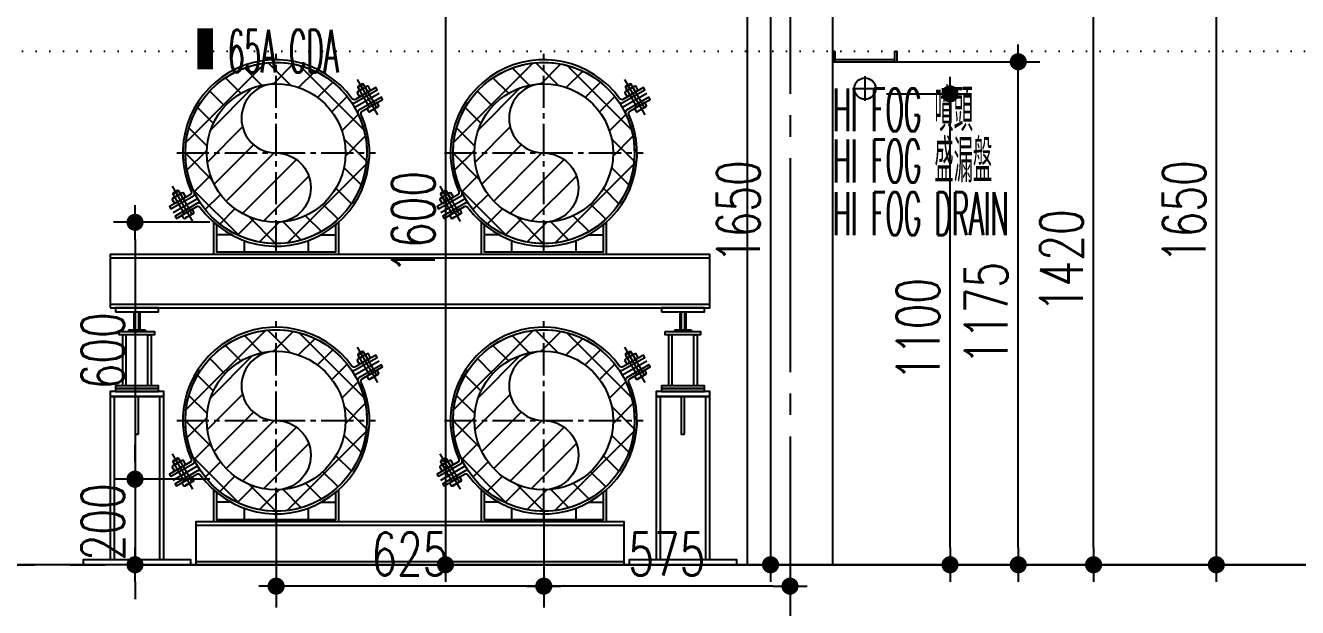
# Model space of a CAD drawing. Header units: millimetres. Extents: x -192235 to 515711, y 45168 to 947868.
# Drawn here: x 180715 to 183685, y 463850 to 465210 of the extents above; entities that cross this region are included whole.
import ezdxf
from ezdxf.enums import TextEntityAlignment as Align

# ---------------------------------------------------------------- set-up
doc = ezdxf.new("R2010")
doc.units = ezdxf.units.MM
doc.header["$LTSCALE"] = 1000
doc.header["$PDMODE"] = 1
for name, pattern in [('CENTER2', [1.125, 0.75, -0.125, 0.125, -0.125]), ('DOT2', [3.175, 0, -3.175]), ('TPH12-SEC-@20-1$0$CENTERK0', [0.65, 0.5, -0.05, 0.05, -0.05]), ('TPH12-SEC-@20-1$0$CENTERK5', [6.916, 6.667, -0.083, 0.083, -0.083])]:
    doc.linetypes.add(name, pattern=pattern)
for name, color, linetype in [('0-LEVEL LINE', 4, 'DOT2'), ('Busway-Spt', 2, 'Continuous'), ('HI-FOG', 7, 'Continuous'), ('M-DIM', 1, 'Continuous'), ('M-TXT', 3, 'Continuous'), ('MPPIPE', 100, 'Continuous'), ('PIPE-SUPPORT', 2, 'Continuous'), ('SH-LINE-10', 2, 'Continuous'), ('SH-LINE-130', 2, 'Continuous'), ('SH-LINE-170', 170, 'Continuous'), ('TPH12-SEC-@20-1$0$H-SIN', 252, 'TPH12-SEC-@20-1$0$CENTERK5'), ('TPH12-SEC-@20-1$0$KABE1', 252, 'Continuous'), ('TPH12-SEC-@20-1$0$STEEL3', 252, 'Continuous')]:
    doc.layers.add(name, color=color, linetype=linetype)
doc.styles.add('aa-txt', font='simplex.shx', dxfattribs={"width": 0.7, "bigfont": 'chineset.shx'})
doc.dimstyles.new('50-DIM', dxfattribs={"dimscale": 50, "dimtxt": 2, "dimasz": 0.8, "dimexe": 1, "dimexo": 1, "dimgap": 0.5, "dimtad": 1, "dimdec": 0, "dimdsep": 46, "dimtxsty": 'aa-txt', "dimblk": 'DOT', "dimcen": 5, "dimclrd": 256, "dimclre": 256, "dimclrt": 256, "dimadec": 0, "dimazin": 0, "dimtfac": 1, "dimtdec": 0, "dimtix": 1, "dimtmove": 2, "dimatfit": 3, "dimldrblk": 'DOT', "dimfxl": 1, "dimtolj": 1, "dimtzin": 0, "dimarcsym": 0})

# ---------------------------------------------------------------- blocks, each defined once
blk = doc.blocks.new('TPH12-SEC-@20-1')
at = {"layer": 'DEFPOINTS', "linetype": 'TPH12-SEC-@20-1$0$CENTERK0'}
blk.add_line((182500, 467500), (182500, 462400), dxfattribs=at)
at = {"layer": 'TPH12-SEC-@20-1$0$H-SIN'}
blk.add_line((84160.9, 463950), (201769.6, 463950), dxfattribs=at)
at = {"layer": 'TPH12-SEC-@20-1$0$KABE1'}
blk.add_line((190390, 463950), (99610, 463950), dxfattribs=at)
at = {"layer": 'TPH12-SEC-@20-1$0$STEEL3'}
blk.add_lwpolyline([(182400, 463950), (182600, 463950), (182600, 466250), (182400, 466250)], close=True, dxfattribs=at)
blk = doc.blocks.new('DOT')
at = {"color": 0}
blk.add_line((-1, 0), (1, 0), dxfattribs=at)
at = {"color": 3, "const_width": 0.5}
blk.add_lwpolyline([(-0.25, 0, 1), (0.25, 0, 1)], format="xyb", close=True, dxfattribs=at)
blk = doc.blocks.new('*D160')
at = {"layer": 'DEFPOINTS', "color": 0, "transparency": 16777216}
for p in [(181470.5, 465550), (181470.5, 463950), (181695.5, 463950)]:
    blk.add_point(p, dxfattribs=at)
at = {"layer": 'M-DIM', "lineweight": -2, "transparency": 16777216}
for p, q in [((181520.5, 465550), (181745.5, 465550)), ((181695.5, 465510), (181695.5, 463990)), ((181520.5, 463950), (181745.5, 463950))]:
    blk.add_line(p, q, dxfattribs=at)
at = {"layer": 'M-DIM', "lineweight": -2, "transparency": 16777216, "xscale": 40, "yscale": 40, "zscale": 40}
for p, rotation in [((181695.5, 465550), 90), ((181695.5, 463950), 270)]:
    blk.add_blockref('DOT', p, dxfattribs=dict(at, rotation=rotation))
at = {"layer": 'M-DIM', "transparency": 16777216, "insert": (181620.5, 464750), "char_height": 100, "attachment_point": 5, "rotation": 90, "style": 'aa-txt'}
blk.add_mtext('\\A1;1600', dxfattribs=at)
blk = doc.blocks.new('_Dot')
at = {"color": 0, "linetype": 'ByBlock', "lineweight": -2}
blk.add_line((-0.5, 0), (-1, 0), dxfattribs=at)
at = {"color": 0, "linetype": 'ByBlock', "const_width": 0.5}
blk.add_lwpolyline([(-0.25, 0, 1), (0.25, 0, 1)], format="xyb", close=True, dxfattribs=at)
blk = doc.blocks.new('CHW-Support-L20-B-25')
at = {"layer": 'SH-LINE-10'}
for p, q in [((80.5, 591), (80.5, 548)), ((83.6, 591), (83.6, 548)), ((91.4, 591), (91.4, 548)), ((94.5, 591), (94.5, 548)), ((1355.5, 591), (1355.5, 548)), ((1358.6, 591), (1358.6, 548)), ((1366.4, 591), (1366.4, 548)), ((1369.5, 591), (1369.5, 548)), ((107.1, 548), (67.9, 548)), ((67.9, 548), (67.9, 545)), ((107.1, 548), (107.1, 545)), ((1382.1, 548), (1342.9, 548)), ((1342.9, 548), (1342.9, 545)), ((1382.1, 548), (1382.1, 545))]:
    blk.add_line(p, q, dxfattribs=at)
at = {"layer": 'SH-LINE-130'}
for points in [[(25, 600), (1425, 600), (1425, 725), (25, 725)], [(150, 12), (150, 393), (25, 393), (25, 12)], [(91.5, 305), (91.5, 393), (83.5, 393), (83.5, 305)], [(1425, 12), (1425, 393), (1300, 393), (1300, 12)], [(1366.5, 305), (1366.5, 393), (1358.5, 393), (1358.5, 305)], [(225, 0), (1225, 0), (1225, 100), (225, 100)], [(212.5, 0), (-37.5, 0), (-37.5, 12), (212.5, 12)], [(1487.5, 0), (1237.5, 0), (1237.5, 12), (1487.5, 12)]]:
    blk.add_lwpolyline(points, close=True, dxfattribs=at)
at = {"layer": 'SH-LINE-130', "ltscale": 2}
for points in [[(25, 609), (1425, 609), (1425, 716), (25, 716)], [(141, 12), (141, 393), (34, 393), (34, 12)], [(1416, 12), (1416, 393), (1309, 393), (1309, 12)], [(225, 8), (1225, 8), (1225, 92), (225, 92)]]:
    blk.add_lwpolyline(points, close=True, dxfattribs=at)
at = {"layer": 'SH-LINE-130', "ltscale": 0.1}
for points in [[(25, 393), (150, 393), (150, 405), (25, 405)], [(1300, 393), (1425, 393), (1425, 405), (1300, 405)]]:
    blk.add_lwpolyline(points, close=True, dxfattribs=at)
at = {"layer": 'SH-LINE-170'}
for points in [[(37.5, 591), (137.5, 591), (137.5, 600), (37.5, 600)], [(1312.5, 591), (1412.5, 591), (1412.5, 600), (1312.5, 600)], [(46.3, 545), (128.7, 545), (128.7, 537.2), (46.3, 537.2)], [(1321.3, 545), (1403.7, 545), (1403.7, 537.2), (1321.3, 537.2)], [(37.5, 412), (137.5, 412), (137.5, 418), (37.5, 418)], [(1312.5, 412), (1412.5, 412), (1412.5, 418), (1312.5, 418)], [(37.5, 405), (137.5, 405), (137.5, 412), (37.5, 412)], [(1312.5, 405), (1412.5, 405), (1412.5, 412), (1312.5, 412)]]:
    blk.add_lwpolyline(points, close=True, dxfattribs=at)
for points in [[(62, 418), (62, 537.2), (54.1, 537.2), (54.1, 418)], [(113, 418), (113, 537.2), (120.9, 537.2), (120.9, 418)], [(1337, 418), (1337, 537.2), (1329.1, 537.2), (1329.1, 418)], [(1388, 418), (1388, 537.2), (1395.9, 537.2), (1395.9, 418)]]:
    blk.add_lwpolyline(points, dxfattribs=at)
blk = doc.blocks.new('*D253')
at = {"layer": 'DEFPOINTS', "color": 0, "transparency": 16777216}
for p in [(181195.5, 464150), (180970.5, 463950), (181195.5, 463950)]:
    blk.add_point(p, dxfattribs=at)
at = {"layer": 'M-DIM', "lineweight": -2, "transparency": 16777216}
for p, q in [((180970.5, 464190), (180970.5, 464230)), ((181145.5, 464150), (180920.5, 464150)), ((180970.5, 464150), (180970.5, 463950)), ((181145.5, 463950), (180920.5, 463950)), ((180970.5, 463910), (180970.5, 463870))]:
    blk.add_line(p, q, dxfattribs=at)
at = {"layer": 'M-DIM', "lineweight": -2, "transparency": 16777216, "xscale": 40, "yscale": 40, "zscale": 40}
for p, rotation in [((180970.5, 464150), 270), ((180970.5, 463950), 90)]:
    blk.add_blockref('DOT', p, dxfattribs=dict(at, rotation=rotation))
at = {"layer": 'M-DIM', "transparency": 16777216, "insert": (180895.5, 464050), "char_height": 100, "attachment_point": 5, "rotation": 90, "style": 'aa-txt'}
blk.add_mtext('\\A1;200', dxfattribs=at)
blk = doc.blocks.new('*D254')
at = {"layer": 'DEFPOINTS', "color": 0, "transparency": 16777216}
for p in [(181195.5, 464750), (180970.5, 464150), (181195.5, 464150)]:
    blk.add_point(p, dxfattribs=at)
at = {"layer": 'M-DIM', "lineweight": -2, "transparency": 16777216}
for p, q in [((181145.5, 464750), (180920.5, 464750)), ((180970.5, 464710), (180970.5, 464190)), ((181145.5, 464150), (180920.5, 464150))]:
    blk.add_line(p, q, dxfattribs=at)
at = {"layer": 'M-DIM', "lineweight": -2, "transparency": 16777216, "xscale": 40, "yscale": 40, "zscale": 40}
for p, rotation in [((180970.5, 464750), 90), ((180970.5, 464150), 270)]:
    blk.add_blockref('DOT', p, dxfattribs=dict(at, rotation=rotation))
at = {"layer": 'M-DIM', "transparency": 16777216, "insert": (180895.5, 464450), "char_height": 100, "attachment_point": 5, "rotation": 90, "style": 'aa-txt'}
blk.add_mtext('\\A1;600', dxfattribs=at)
blk = doc.blocks.new('*D255')
at = {"layer": 'DEFPOINTS', "color": 0, "transparency": 16777216}
for p in [(181300, 464125), (181925, 464125), (181300, 463900)]:
    blk.add_point(p, dxfattribs=at)
at = {"layer": 'M-DIM', "lineweight": -2, "transparency": 16777216}
for p, q in [((181300, 464075), (181300, 463850)), ((181925, 464075), (181925, 463850)), ((181885, 463900), (181340, 463900))]:
    blk.add_line(p, q, dxfattribs=at)
at = {"layer": 'M-DIM', "lineweight": -2, "transparency": 16777216, "xscale": 40, "yscale": 40, "zscale": 40, "rotation": 180}
blk.add_blockref('DOT', (181300, 463900), dxfattribs=at)
at = {"layer": 'M-DIM', "lineweight": -2, "transparency": 16777216, "xscale": 40, "yscale": 40, "zscale": 40}
blk.add_blockref('DOT', (181925, 463900), dxfattribs=at)
at = {"layer": 'M-DIM', "transparency": 16777216, "insert": (181612.5, 463975), "char_height": 100, "attachment_point": 5, "style": 'aa-txt'}
blk.add_mtext('\\A1;625', dxfattribs=at)
blk = doc.blocks.new('*D256')
at = {"layer": 'DEFPOINTS', "color": 0, "transparency": 16777216}
for p in [(181925, 464125), (182500, 464125), (181925, 463900)]:
    blk.add_point(p, dxfattribs=at)
at = {"layer": 'M-DIM', "lineweight": -2, "transparency": 16777216}
for p, q in [((181925, 464075), (181925, 463850)), ((182500, 464075), (182500, 463850)), ((182460, 463900), (181965, 463900))]:
    blk.add_line(p, q, dxfattribs=at)
at = {"layer": 'M-DIM', "lineweight": -2, "transparency": 16777216, "xscale": 40, "yscale": 40, "zscale": 40, "rotation": 180}
blk.add_blockref('DOT', (181925, 463900), dxfattribs=at)
at = {"layer": 'M-DIM', "lineweight": -2, "transparency": 16777216, "xscale": 40, "yscale": 40, "zscale": 40}
blk.add_blockref('DOT', (182500, 463900), dxfattribs=at)
at = {"layer": 'M-DIM', "transparency": 16777216, "insert": (182212.5, 463975), "char_height": 100, "attachment_point": 5, "style": 'aa-txt'}
blk.add_mtext('\\A1;575', dxfattribs=at)
blk = doc.blocks.new('*D279')
at = {"layer": 'DEFPOINTS', "color": 0, "transparency": 16777216}
for p in [(182229.5, 465600), (182229.5, 463950), (182454.5, 463950)]:
    blk.add_point(p, dxfattribs=at)
at = {"layer": 'M-DIM', "lineweight": -2, "transparency": 16777216}
for p, q in [((182279.5, 465600), (182504.5, 465600)), ((182454.5, 465560), (182454.5, 463990)), ((182279.5, 463950), (182504.5, 463950))]:
    blk.add_line(p, q, dxfattribs=at)
at = {"layer": 'M-DIM', "lineweight": -2, "transparency": 16777216, "xscale": 40, "yscale": 40, "zscale": 40}
for p, rotation in [((182454.5, 465600), 90), ((182454.5, 463950), 270)]:
    blk.add_blockref('DOT', p, dxfattribs=dict(at, rotation=rotation))
at = {"layer": 'M-DIM', "transparency": 16777216, "insert": (182379.5, 464775), "char_height": 100, "attachment_point": 5, "rotation": 90, "style": 'aa-txt'}
blk.add_mtext('\\A1;1650', dxfattribs=at)
blk = doc.blocks.new('*D351')
at = {"layer": 'DEFPOINTS', "color": 0, "transparency": 16777216}
for p in [(183270.5, 465600), (183270.5, 463950), (183495.5, 463950)]:
    blk.add_point(p, dxfattribs=at)
at = {"layer": 'M-DIM', "lineweight": -2, "transparency": 16777216}
for p, q in [((183320.5, 465600), (183545.5, 465600)), ((183495.5, 465560), (183495.5, 463990)), ((183320.5, 463950), (183545.5, 463950))]:
    blk.add_line(p, q, dxfattribs=at)
at = {"layer": 'M-DIM', "lineweight": -2, "transparency": 16777216, "xscale": 40, "yscale": 40, "zscale": 40}
for p, rotation in [((183495.5, 465600), 90), ((183495.5, 463950), 270)]:
    blk.add_blockref('DOT', p, dxfattribs=dict(at, rotation=rotation))
at = {"layer": 'M-DIM', "transparency": 16777216, "insert": (183420.5, 464775), "char_height": 100, "attachment_point": 5, "rotation": 90, "style": 'aa-txt'}
blk.add_mtext('\\A1;1650', dxfattribs=at)
blk = doc.blocks.new('*D401')
at = {"layer": 'DEFPOINTS', "color": 0, "transparency": 16777216}
for p in [(182675, 465370.2), (183208.9, 465370.2), (182900.4, 463950)]:
    blk.add_point(p, dxfattribs=at)
at = {"layer": 'M-DIM', "lineweight": -2, "transparency": 16777216}
for p, q in [((182725, 465370.2), (183258.9, 465370.2)), ((183208.9, 463990), (183208.9, 465330.2)), ((182950.4, 463950), (183258.9, 463950))]:
    blk.add_line(p, q, dxfattribs=at)
at = {"layer": 'M-DIM', "lineweight": -2, "transparency": 16777216, "xscale": 40, "yscale": 40, "zscale": 40}
for p, rotation in [((183208.9, 465370.2), 90), ((183208.9, 463950), 270)]:
    blk.add_blockref('DOT', p, dxfattribs=dict(at, rotation=rotation))
at = {"layer": 'M-DIM', "transparency": 16777216, "insert": (183133.9, 464660.1), "char_height": 100, "attachment_point": 5, "rotation": 90, "style": 'aa-txt'}
blk.add_mtext('\\A1;1420', dxfattribs=at)
blk = doc.blocks.new('*D402')
at = {"layer": 'DEFPOINTS', "color": 0, "transparency": 16777216}
for p in [(182675, 465050), (182873.7, 465050), (182620.8, 463950)]:
    blk.add_point(p, dxfattribs=at)
at = {"layer": 'M-DIM', "lineweight": -2, "transparency": 16777216}
for p, q in [((182725, 465050), (182923.7, 465050)), ((182873.7, 463990), (182873.7, 465010)), ((182670.8, 463950), (182923.7, 463950))]:
    blk.add_line(p, q, dxfattribs=at)
at = {"layer": 'M-DIM', "lineweight": -2, "transparency": 16777216, "xscale": 40, "yscale": 40, "zscale": 40}
for p, rotation in [((182873.7, 465050), 90), ((182873.7, 463950), 270)]:
    blk.add_blockref('DOT', p, dxfattribs=dict(at, rotation=rotation))
at = {"layer": 'M-DIM', "transparency": 16777216, "insert": (182798.7, 464500), "char_height": 100, "attachment_point": 5, "rotation": 90, "style": 'aa-txt'}
blk.add_mtext('\\A1;1100', dxfattribs=at)
blk = doc.blocks.new('*D403')
at = {"layer": 'DEFPOINTS', "color": 0, "transparency": 16777216}
for p in [(182684.6, 465125), (183033, 465125), (182722, 463950)]:
    blk.add_point(p, dxfattribs=at)
at = {"layer": 'M-DIM', "lineweight": -2, "transparency": 16777216}
for p, q in [((182734.6, 465125), (183083, 465125)), ((183033, 463990), (183033, 465085)), ((182772, 463950), (183083, 463950))]:
    blk.add_line(p, q, dxfattribs=at)
at = {"layer": 'M-DIM', "lineweight": -2, "transparency": 16777216, "xscale": 40, "yscale": 40, "zscale": 40}
for p, rotation in [((183033, 465125), 90), ((183033, 463950), 270)]:
    blk.add_blockref('DOT', p, dxfattribs=dict(at, rotation=rotation))
at = {"layer": 'M-DIM', "transparency": 16777216, "insert": (182958, 464537.5), "char_height": 100, "attachment_point": 5, "rotation": 90, "style": 'aa-txt'}
blk.add_mtext('\\A1;1175', dxfattribs=at)

msp = doc.modelspace()

# ---------------------------------------------------------------- block references
msp.add_blockref('TPH12-SEC-@20-1', (0, 0))

# ---------------------------------------------------------------- next in the draw order: hatches: boundary and pattern name
at = {"layer": 'MPPIPE'}
h = msp.add_hatch(dxfattribs=at)
h.set_pattern_fill('ANSI37', color=1, scale=15, style=0)
h.set_pattern_definition([(45, (141439.546, 398211.296), (-33.67596, 33.67596), []), (135, (141439.546, 398211.296), (-33.67596, -33.67596), [])])
edge = h.paths.add_edge_path()
edge.add_arc((181300, 464911.925), 211.925, 0, 360)
edge = h.paths.add_edge_path(flags=17)
edge.add_arc((181300, 464911.925), 161.925, 0, 360)
h = msp.add_hatch(dxfattribs=at)
h.set_pattern_fill('ANSI37', color=1, scale=15, style=0)
h.set_pattern_definition([(45, (142064.546, 398211.296), (-33.67596, 33.67596), []), (135, (142064.546, 398211.296), (-33.67596, -33.67596), [])])
edge = h.paths.add_edge_path()
edge.add_arc((181925, 464911.925), 211.925, 0, 360)
edge = h.paths.add_edge_path(flags=17)
edge.add_arc((181925, 464911.925), 161.925, 0, 360)
h = msp.add_hatch(dxfattribs=at)
h.set_pattern_fill('ANSI31', color=1, scale=15, style=0)
h.set_pattern_definition([(45, (141439.546, 400809.44), (-33.67596, 33.67596), [])])
edge = h.paths.add_edge_path()
edge.add_arc((181300, 464911.925), 161.925, 90, 270)
edge.add_arc((181300, 464830.9625), 80.9625, 270, 450)
edge.add_arc((181300, 464992.8875), 80.9625, 90, 270, ccw=False)
h = msp.add_hatch(dxfattribs=at)
h.set_pattern_fill('ANSI31', color=1, scale=15, style=0)
h.set_pattern_definition([(45, (142064.546, 400809.44), (-33.67596, 33.67596), [])])
edge = h.paths.add_edge_path()
edge.add_arc((181925, 464911.925), 161.925, 90, 270)
edge.add_arc((181925, 464830.9625), 80.9625, 270, 450)
edge.add_arc((181925, 464992.8875), 80.9625, 90, 270, ccw=False)
h = msp.add_hatch(dxfattribs=at)
h.set_pattern_fill('ANSI37', color=1, scale=15, style=0)
h.set_pattern_definition([(45, (141439.546, 397586.296), (-33.67596, 33.67596), []), (135, (141439.546, 397586.296), (-33.67596, -33.67596), [])])
edge = h.paths.add_edge_path()
edge.add_arc((181300, 464286.925), 211.925, 0, 360)
edge = h.paths.add_edge_path(flags=17)
edge.add_arc((181300, 464286.925), 161.925, 0, 360)
h = msp.add_hatch(dxfattribs=at)
h.set_pattern_fill('ANSI37', color=1, scale=15, style=0)
h.set_pattern_definition([(45, (142064.546, 397586.296), (-33.67596, 33.67596), []), (135, (142064.546, 397586.296), (-33.67596, -33.67596), [])])
edge = h.paths.add_edge_path()
edge.add_arc((181925, 464286.925), 211.925, 0, 360)
edge = h.paths.add_edge_path(flags=17)
edge.add_arc((181925, 464286.925), 161.925, 0, 360)
h = msp.add_hatch(dxfattribs=at)
h.set_pattern_fill('ANSI31', color=1, scale=15, style=0)
h.set_pattern_definition([(45, (141439.546, 400184.44), (-33.67596, 33.67596), [])])
edge = h.paths.add_edge_path()
edge.add_arc((181300, 464286.925), 161.925, 90, 270)
edge.add_arc((181300, 464205.9625), 80.9625, 270, 450)
edge.add_arc((181300, 464367.8875), 80.9625, 90, 270, ccw=False)
h = msp.add_hatch(dxfattribs=at)
h.set_pattern_fill('ANSI31', color=1, scale=15, style=0)
h.set_pattern_definition([(45, (142064.546, 400184.44), (-33.67596, 33.67596), [])])
edge = h.paths.add_edge_path()
edge.add_arc((181925, 464286.925), 161.925, 90, 270)
edge.add_arc((181925, 464205.9625), 80.9625, 270, 450)
edge.add_arc((181925, 464367.8875), 80.9625, 90, 270, ccw=False)

# ---------------------------------------------------------------- next in the draw order: linework, layer by layer
at = {"layer": '0-LEVEL LINE', "ltscale": 0.01}
msp.add_line((100000, 465150), (190000, 465150), dxfattribs=at)
at = {"layer": 'HI-FOG'}
for p, q in [((182600, 465150), (182600, 465125)), ((182600, 465150), (182605, 465150)), ((182605, 465150), (182605, 465125)), ((182745, 465125), (182745, 465150)), ((182745, 465150), (182750, 465150)), ((182750, 465125), (182750, 465150)), ((182600, 465125), (182750, 465125)), ((182605, 465130), (182745, 465130)), ((182675, 465091.24552), (182675, 465033.75448)), ((182675, 465091.24552), (182675, 465033.75448)), ((182646.25448, 465062.5), (182703.74552, 465062.5)), ((182646.25448, 465062.5), (182703.74552, 465062.5))]:
    msp.add_line(p, q, dxfattribs=at)
msp.add_circle((182675, 465062.5), 25, dxfattribs=at)
at = {"layer": 'MPPIPE', "color": 1, "linetype": 'CENTER2', "ltscale": 0.1}
for p, q in [((181300, 464680), (181300, 465143.85)), ((181925, 464680), (181925, 465143.85)), ((181068.075, 464911.925), (181531.925, 464911.925)), ((181693.075, 464911.925), (182156.925, 464911.925)), ((181300, 464055), (181300, 464518.85)), ((181925, 464055), (181925, 464518.85)), ((181068.075, 464286.925), (181531.925, 464286.925)), ((181693.075, 464286.925), (182156.925, 464286.925))]:
    msp.add_line(p, q, dxfattribs=at)
at = {"layer": 'MPPIPE'}
for points in [[(181300, 465073.85, 1), (181300, 464911.925, -1), (181300, 464750, -1)], [(181925, 465073.85, 1), (181925, 464911.925, -1), (181925, 464750, -1)], [(181300, 464448.85, 1), (181300, 464286.925, -1), (181300, 464125, -1)], [(181925, 464448.85, 1), (181925, 464286.925, -1), (181925, 464125, -1)]]:
    msp.add_lwpolyline(points, format="xyb", close=True, dxfattribs=at)
for centre, radius in [((181300, 464911.925), 211.925), ((181925, 464911.925), 211.925), ((181300, 464911.925), 161.925), ((181925, 464911.925), 161.925), ((181300, 464286.925), 211.925), ((181925, 464286.925), 211.925), ((181300, 464286.925), 161.925), ((181925, 464286.925), 161.925)]:
    msp.add_circle(centre, radius, dxfattribs=at)
at = {"layer": 'PIPE-SUPPORT'}
for p, q in [((181488.87158, 465083.32389), (181536.37158, 465001.05148)), ((182113.87158, 465083.32389), (182161.37158, 465001.05148)), ((181540.69011, 465050.8875), (181483.53243, 465017.8875)), ((181511.12158, 465067.30242), (181491.62158, 465056.04409)), ((181517.62158, 465056.04409), (181498.12158, 465044.78576)), ((181508.87158, 465063.69398), (181513.37158, 465055.89975)), ((182165.69011, 465050.8875), (182108.53243, 465017.8875)), ((182136.12158, 465067.30242), (182116.62158, 465056.04409)), ((182142.62158, 465056.04409), (182123.12158, 465044.78576)), ((182133.87158, 465063.69398), (182138.37158, 465055.89975)), ((181537.87158, 465019.23801), (181519.87158, 465008.8457)), ((181529.87158, 465026.16621), (181533.87158, 465019.23801)), ((182162.87158, 465019.23801), (182144.87158, 465008.8457)), ((182154.87158, 465026.16621), (182158.87158, 465019.23801)), ((181057.12842, 464834.05686), (181104.62842, 464751.78444)), ((181079.37842, 464818.03539), (181059.87842, 464806.77705)), ((181077.12842, 464814.42695), (181081.62842, 464806.63272)), ((181682.12842, 464834.05686), (181729.62842, 464751.78444)), ((181704.37842, 464818.03539), (181684.87842, 464806.77705)), ((181702.12842, 464814.42695), (181706.62842, 464806.63272)), ((181059.30989, 464772.9625), (181116.46757, 464805.9625)), ((181085.87842, 464806.77705), (181066.37842, 464795.51872)), ((181684.30989, 464772.9625), (181741.46757, 464805.9625)), ((181710.87842, 464806.77705), (181691.37842, 464795.51872)), ((181106.12842, 464769.97098), (181088.12842, 464759.57867)), ((181098.12842, 464776.89918), (181102.12842, 464769.97098)), ((181731.12842, 464769.97098), (181713.12842, 464759.57867)), ((181723.12842, 464776.89918), (181727.12842, 464769.97098)), ((181194.93359, 464721), (181160.5, 464721)), ((181405.06641, 464721), (181439.5, 464721)), ((181819.93359, 464721), (181785.5, 464721)), ((182030.06641, 464721), (182064.5, 464721)), ((181488.87158, 464458.32389), (181536.37158, 464376.05148)), ((182113.87158, 464458.32389), (182161.37158, 464376.05148)), ((181540.69011, 464425.8875), (181483.53243, 464392.8875)), ((181511.12158, 464442.30242), (181491.62158, 464431.04409)), ((181517.62158, 464431.04409), (181498.12158, 464419.78576)), ((181508.87158, 464438.69398), (181513.37158, 464430.89975)), ((182165.69011, 464425.8875), (182108.53243, 464392.8875)), ((182136.12158, 464442.30242), (182116.62158, 464431.04409)), ((182142.62158, 464431.04409), (182123.12158, 464419.78576)), ((182133.87158, 464438.69398), (182138.37158, 464430.89975)), ((181537.87158, 464394.23801), (181519.87158, 464383.8457)), ((181529.87158, 464401.16621), (181533.87158, 464394.23801)), ((182162.87158, 464394.23801), (182144.87158, 464383.8457)), ((182154.87158, 464401.16621), (182158.87158, 464394.23801)), ((181057.12842, 464209.05686), (181104.62842, 464126.78444)), ((181079.37842, 464193.03539), (181059.87842, 464181.77705)), ((181077.12842, 464189.42695), (181081.62842, 464181.63272)), ((181682.12842, 464209.05686), (181729.62842, 464126.78444)), ((181704.37842, 464193.03539), (181684.87842, 464181.77705)), ((181702.12842, 464189.42695), (181706.62842, 464181.63272)), ((181059.30989, 464147.9625), (181116.46757, 464180.9625)), ((181085.87842, 464181.77705), (181066.37842, 464170.51872)), ((181684.30989, 464147.9625), (181741.46757, 464180.9625)), ((181710.87842, 464181.77705), (181691.37842, 464170.51872)), ((181106.12842, 464144.97098), (181088.12842, 464134.57867)), ((181098.12842, 464151.89918), (181102.12842, 464144.97098)), ((181731.12842, 464144.97098), (181713.12842, 464134.57867)), ((181723.12842, 464151.89918), (181727.12842, 464144.97098)), ((181194.93359, 464096), (181160.5, 464096)), ((181405.06641, 464096), (181439.5, 464096)), ((181819.93359, 464096), (181785.5, 464096)), ((182030.06641, 464096), (182064.5, 464096))]:
    msp.add_line(p, q, dxfattribs=at)
at = {"layer": 'PIPE-SUPPORT', "linetype": 'ByBlock'}
for p, q in [((181225, 464707.31243), (181225, 464681)), ((181375, 464707.31243), (181375, 464681)), ((181850, 464707.31243), (181850, 464681)), ((182000, 464707.31243), (182000, 464681)), ((181225, 464082.31243), (181225, 464056)), ((181375, 464082.31243), (181375, 464056)), ((181850, 464082.31243), (181850, 464056)), ((182000, 464082.31243), (182000, 464056))]:
    msp.add_line(p, q, dxfattribs=at)
at = {"layer": 'PIPE-SUPPORT'}
for points in [[(181106.78077, 464811.91683, 0.392850213), (181109.18316, 464819.72339, -0.9290877345), (181475.25736, 465031.07643, 0.392850213), (181483.21923, 465029.25368), (181535.69011, 465059.54775), (181532.69011, 465064.74391), (181484.98654, 465037.20224, -0.3856761798), (181477.11027, 465038.9024, 0.9061366694), (181101.47922, 464822.03171, -0.3856761798), (181099.01346, 464814.36058), (181051.30989, 464786.81891), (181054.30989, 464781.62275)], [(181731.78077, 464811.91683, 0.392850213), (181734.18316, 464819.72339, -0.9290877345), (182100.25736, 465031.07643, 0.392850213), (182108.21923, 465029.25368), (182160.69011, 465059.54775), (182157.69011, 465064.74391), (182109.98654, 465037.20224, -0.3856761798), (182102.11027, 465038.9024, 0.9061366694), (181726.47922, 464822.03171, -0.3856761798), (181724.01346, 464814.36058), (181676.30989, 464786.81891), (181679.30989, 464781.62275)], [(181493.87158, 465044.64142, 0.53293871), (181500.37158, 465048.3942, 0.266469355), (181513.37158, 465055.89975, 0.53293871), (181519.87158, 465059.65253), (181515.37158, 465067.44676, 0.53293871), (181508.87158, 465063.69398, 0.266469355), (181495.87158, 465056.18843, 0.53293871), (181489.37158, 465052.43565)], [(182118.87158, 465044.64142, 0.53293871), (182125.37158, 465048.3942, 0.266469355), (182138.37158, 465055.89975, 0.53293871), (182144.87158, 465059.65253), (182140.37158, 465067.44676, 0.53293871), (182133.87158, 465063.69398, 0.266469355), (182120.87158, 465056.18843, 0.53293871), (182114.37158, 465052.43565)], [(181500.98654, 465009.48942), (181548.69011, 465037.03109), (181545.69011, 465042.22725), (181493.21923, 465011.93317, 0.392850213), (181490.81684, 465004.12661, -0.9290877345), (181124.74264, 464792.77357, 0.392850213), (181116.78077, 464794.59632), (181064.30989, 464764.30225), (181067.30989, 464759.10609), (181115.01346, 464786.64776, -0.3856761798), (181122.88973, 464784.9476, 0.9061366694), (181498.52078, 465001.81829, -0.3856761798)], [(181521.87158, 465012.30981, 0.2886751346), (181533.87158, 465019.23801, 0.5773502692), (181539.87158, 465022.70211), (181535.87158, 465029.63031), (181511.87158, 465015.77391), (181515.87158, 465008.8457, 0.5773502692)], [(182125.98654, 465009.48942), (182173.69011, 465037.03109), (182170.69011, 465042.22725), (182118.21923, 465011.93317, 0.392850213), (182115.81684, 465004.12661, -0.9290877345), (181749.74264, 464792.77357, 0.392850213), (181741.78077, 464794.59632), (181689.30989, 464764.30225), (181692.30989, 464759.10609), (181740.01346, 464786.64776, -0.3856761798), (181747.88973, 464784.9476, 0.9061366694), (182123.52078, 465001.81829, -0.3856761798)], [(182146.87158, 465012.30981, 0.2886751346), (182158.87158, 465019.23801, 0.5773502692), (182164.87158, 465022.70211), (182160.87158, 465029.63031), (182136.87158, 465015.77391), (182140.87158, 465008.8457, 0.5773502692)], [(181062.12842, 464795.37439, 0.53293871), (181068.62842, 464799.12716, 0.266469355), (181081.62842, 464806.63272, 0.53293871), (181088.12842, 464810.38549), (181083.62842, 464818.17972, 0.53293871), (181077.12842, 464814.42695, 0.266469355), (181064.12842, 464806.92139, 0.53293871), (181057.62842, 464803.16862)], [(181687.12842, 464795.37439, 0.53293871), (181693.62842, 464799.12716, 0.266469355), (181706.62842, 464806.63272, 0.53293871), (181713.12842, 464810.38549), (181708.62842, 464818.17972, 0.53293871), (181702.12842, 464814.42695, 0.266469355), (181689.12842, 464806.92139, 0.53293871), (181682.62842, 464803.16862)], [(181090.12842, 464763.04277, 0.2886751346), (181102.12842, 464769.97098, 0.5773502692), (181108.12842, 464773.43508), (181104.12842, 464780.36328), (181080.12842, 464766.50687), (181084.12842, 464759.57867, 0.5773502692)], [(181715.12842, 464763.04277, 0.2886751346), (181727.12842, 464769.97098, 0.5773502692), (181733.12842, 464773.43508), (181729.12842, 464780.36328), (181705.12842, 464766.50687), (181709.12842, 464759.57867, 0.5773502692)], [(181445.5, 464749.68735), (181445.5, 464675), (181154.5, 464675), (181154.5, 464749.68735, 0.0090994646), (181160.5, 464744.50022), (181160.5, 464681), (181439.5, 464681), (181439.5, 464744.50022, 0.0090994646)], [(182070.5, 464749.68735), (182070.5, 464675), (181779.5, 464675), (181779.5, 464749.68735, 0.0090994646), (181785.5, 464744.50022), (181785.5, 464681), (182064.5, 464681), (182064.5, 464744.50022, 0.0090994646)], [(181106.78077, 464186.91683, 0.392850213), (181109.18316, 464194.72339, -0.9290877345), (181475.25736, 464406.07643, 0.392850213), (181483.21923, 464404.25368), (181535.69011, 464434.54775), (181532.69011, 464439.74391), (181484.98654, 464412.20224, -0.3856761798), (181477.11027, 464413.9024, 0.9061366694), (181101.47922, 464197.03171, -0.3856761798), (181099.01346, 464189.36058), (181051.30989, 464161.81891), (181054.30989, 464156.62275)], [(181731.78077, 464186.91683, 0.392850213), (181734.18316, 464194.72339, -0.9290877345), (182100.25736, 464406.07643, 0.392850213), (182108.21923, 464404.25368), (182160.69011, 464434.54775), (182157.69011, 464439.74391), (182109.98654, 464412.20224, -0.3856761798), (182102.11027, 464413.9024, 0.9061366694), (181726.47922, 464197.03171, -0.3856761798), (181724.01346, 464189.36058), (181676.30989, 464161.81891), (181679.30989, 464156.62275)], [(181493.87158, 464419.64142, 0.53293871), (181500.37158, 464423.3942, 0.266469355), (181513.37158, 464430.89975, 0.53293871), (181519.87158, 464434.65253), (181515.37158, 464442.44676, 0.53293871), (181508.87158, 464438.69398, 0.266469355), (181495.87158, 464431.18843, 0.53293871), (181489.37158, 464427.43565)], [(182118.87158, 464419.64142, 0.53293871), (182125.37158, 464423.3942, 0.266469355), (182138.37158, 464430.89975, 0.53293871), (182144.87158, 464434.65253), (182140.37158, 464442.44676, 0.53293871), (182133.87158, 464438.69398, 0.266469355), (182120.87158, 464431.18843, 0.53293871), (182114.37158, 464427.43565)], [(181500.98654, 464384.48942), (181548.69011, 464412.03109), (181545.69011, 464417.22725), (181493.21923, 464386.93317, 0.392850213), (181490.81684, 464379.12661, -0.9290877345), (181124.74264, 464167.77357, 0.392850213), (181116.78077, 464169.59632), (181064.30989, 464139.30225), (181067.30989, 464134.10609), (181115.01346, 464161.64776, -0.3856761798), (181122.88973, 464159.9476, 0.9061366694), (181498.52078, 464376.81829, -0.3856761798)], [(181521.87158, 464387.30981, 0.2886751346), (181533.87158, 464394.23801, 0.5773502692), (181539.87158, 464397.70211), (181535.87158, 464404.63031), (181511.87158, 464390.77391), (181515.87158, 464383.8457, 0.5773502692)], [(182125.98654, 464384.48942), (182173.69011, 464412.03109), (182170.69011, 464417.22725), (182118.21923, 464386.93317, 0.392850213), (182115.81684, 464379.12661, -0.9290877345), (181749.74264, 464167.77357, 0.392850213), (181741.78077, 464169.59632), (181689.30989, 464139.30225), (181692.30989, 464134.10609), (181740.01346, 464161.64776, -0.3856761798), (181747.88973, 464159.9476, 0.9061366694), (182123.52078, 464376.81829, -0.3856761798)], [(182146.87158, 464387.30981, 0.2886751346), (182158.87158, 464394.23801, 0.5773502692), (182164.87158, 464397.70211), (182160.87158, 464404.63031), (182136.87158, 464390.77391), (182140.87158, 464383.8457, 0.5773502692)], [(181062.12842, 464170.37439, 0.53293871), (181068.62842, 464174.12716, 0.266469355), (181081.62842, 464181.63272, 0.53293871), (181088.12842, 464185.38549), (181083.62842, 464193.17972, 0.53293871), (181077.12842, 464189.42695, 0.266469355), (181064.12842, 464181.92139, 0.53293871), (181057.62842, 464178.16862)], [(181687.12842, 464170.37439, 0.53293871), (181693.62842, 464174.12716, 0.266469355), (181706.62842, 464181.63272, 0.53293871), (181713.12842, 464185.38549), (181708.62842, 464193.17972, 0.53293871), (181702.12842, 464189.42695, 0.266469355), (181689.12842, 464181.92139, 0.53293871), (181682.62842, 464178.16862)], [(181090.12842, 464138.04277, 0.2886751346), (181102.12842, 464144.97098, 0.5773502692), (181108.12842, 464148.43508), (181104.12842, 464155.36328), (181080.12842, 464141.50687), (181084.12842, 464134.57867, 0.5773502692)], [(181715.12842, 464138.04277, 0.2886751346), (181727.12842, 464144.97098, 0.5773502692), (181733.12842, 464148.43508), (181729.12842, 464155.36328), (181705.12842, 464141.50687), (181709.12842, 464134.57867, 0.5773502692)], [(181445.5, 464124.68735), (181445.5, 464050), (181154.5, 464050), (181154.5, 464124.68735, 0.0090994646), (181160.5, 464119.50022), (181160.5, 464056), (181439.5, 464056), (181439.5, 464119.50022, 0.0090994646)], [(182070.5, 464124.68735), (182070.5, 464050), (181779.5, 464050), (181779.5, 464124.68735, 0.0090994646), (181785.5, 464119.50022), (181785.5, 464056), (182064.5, 464056), (182064.5, 464119.50022, 0.0090994646)]]:
    msp.add_lwpolyline(points, format="xyb", close=True, dxfattribs=at)
for points in [[(181490.49751, 465064.63271), (181516.99751, 465018.73336), (181530.74566, 465026.67086), (181504.24566, 465072.57021), (181501.51361, 465073.30226), (181491.22956, 465067.36476), (181490.49751, 465064.63271), (181504.24566, 465072.57021)], [(182115.49751, 465064.63271), (182141.99751, 465018.73336), (182155.74566, 465026.67086), (182129.24566, 465072.57021), (182126.51361, 465073.30226), (182116.22956, 465067.36476), (182115.49751, 465064.63271), (182129.24566, 465072.57021)], [(181058.75434, 464815.36567), (181085.25434, 464769.46633), (181099.00249, 464777.40383), (181072.50249, 464823.30317), (181069.77044, 464824.03522), (181059.48639, 464818.09772), (181058.75434, 464815.36567), (181072.50249, 464823.30317)], [(181683.75434, 464815.36567), (181710.25434, 464769.46633), (181724.00249, 464777.40383), (181697.50249, 464823.30317), (181694.77044, 464824.03522), (181684.48639, 464818.09772), (181683.75434, 464815.36567), (181697.50249, 464823.30317)], [(181490.49751, 464439.63271), (181516.99751, 464393.73336), (181530.74566, 464401.67086), (181504.24566, 464447.57021), (181501.51361, 464448.30226), (181491.22956, 464442.36476), (181490.49751, 464439.63271), (181504.24566, 464447.57021)], [(182115.49751, 464439.63271), (182141.99751, 464393.73336), (182155.74566, 464401.67086), (182129.24566, 464447.57021), (182126.51361, 464448.30226), (182116.22956, 464442.36476), (182115.49751, 464439.63271), (182129.24566, 464447.57021)], [(181058.75434, 464190.36567), (181085.25434, 464144.46633), (181099.00249, 464152.40383), (181072.50249, 464198.30317), (181069.77044, 464199.03522), (181059.48639, 464193.09772), (181058.75434, 464190.36567), (181072.50249, 464198.30317)], [(181683.75434, 464190.36567), (181710.25434, 464144.46633), (181724.00249, 464152.40383), (181697.50249, 464198.30317), (181694.77044, 464199.03522), (181684.48639, 464193.09772), (181683.75434, 464190.36567), (181697.50249, 464198.30317)]]:
    msp.add_lwpolyline(points, dxfattribs=at)

# ---------------------------------------------------------------- next in the draw order: block references
at = {"layer": 'Busway-Spt'}
msp.add_blockref('CHW-Support-L20-B-25', (180887.5, 463950), dxfattribs=at)

# ---------------------------------------------------------------- next in the draw order: texts
at = {"layer": 'M-TXT', "style": 'aa-txt', "width": 0.45}
for s, p in [('  ■ 65A CDA', (181050, 465150)), ('HI FOG 噴頭', (182600, 465012.53776)), ('HI FOG 盛漏盤', (182600, 464893.21158)), ('HI FOG DRAIN', (182600, 464770.12922))]:
    msp.add_text(s, height=100, dxfattribs=at).set_placement(p, align=Align.MIDDLE_LEFT)

# ---------------------------------------------------------------- next in the draw order: dimensions: what is measured, and where the dimension line sits
at = {"layer": 'M-DIM'}
for base, p1, p2, picture, middle in [((182454.5, 463950), (182229.5, 465600), (182229.5, 463950), '*D279', (182379.5, 464775)), ((183495.5, 463950), (183270.5, 465600), (183270.5, 463950), '*D351', (183420.5, 464775)), ((181695.5, 463950), (181470.5, 465550), (181470.5, 463950), '*D160', (181620.5, 464750)), ((183208.87229, 465370.17768), (182900.44294, 463950), (182675, 465370.17768), '*D401', (183133.87229, 464660.08884)), ((183033.01432, 465125), (182722.03729, 463950), (182684.61323, 465125), '*D403', (182958.01432, 464537.5)), ((182873.74723, 465050), (182620.75495, 463950), (182675, 465050), '*D402', (182798.74723, 464500)), ((180970.5, 464150), (181195.5, 464750), (181195.5, 464150), '*D254', (180895.5, 464450)), ((180970.5, 463950), (181195.5, 464150), (181195.5, 463950), '*D253', (180895.5, 464050))]:
    dim = msp.add_linear_dim(base=base, p1=p1, p2=p2, angle=90, dimstyle='50-DIM', dxfattribs=at)
    dim.commit()
    dim.dimension.update_dxf_attribs({"geometry": picture, "text_midpoint": middle})
for base, p1, p2, picture, middle in [((181300, 463900), (181925, 464125), (181300, 464125), '*D255', (181612.5, 463975)), ((181925, 463900), (182500, 464125), (181925, 464125), '*D256', (182212.5, 463975))]:
    dim = msp.add_linear_dim(base=base, p1=p1, p2=p2, dimstyle='50-DIM', dxfattribs=at)
    dim.commit()
    dim.dimension.update_dxf_attribs({"geometry": picture, "text_midpoint": middle})

doc.saveas('drawing.dxf')
